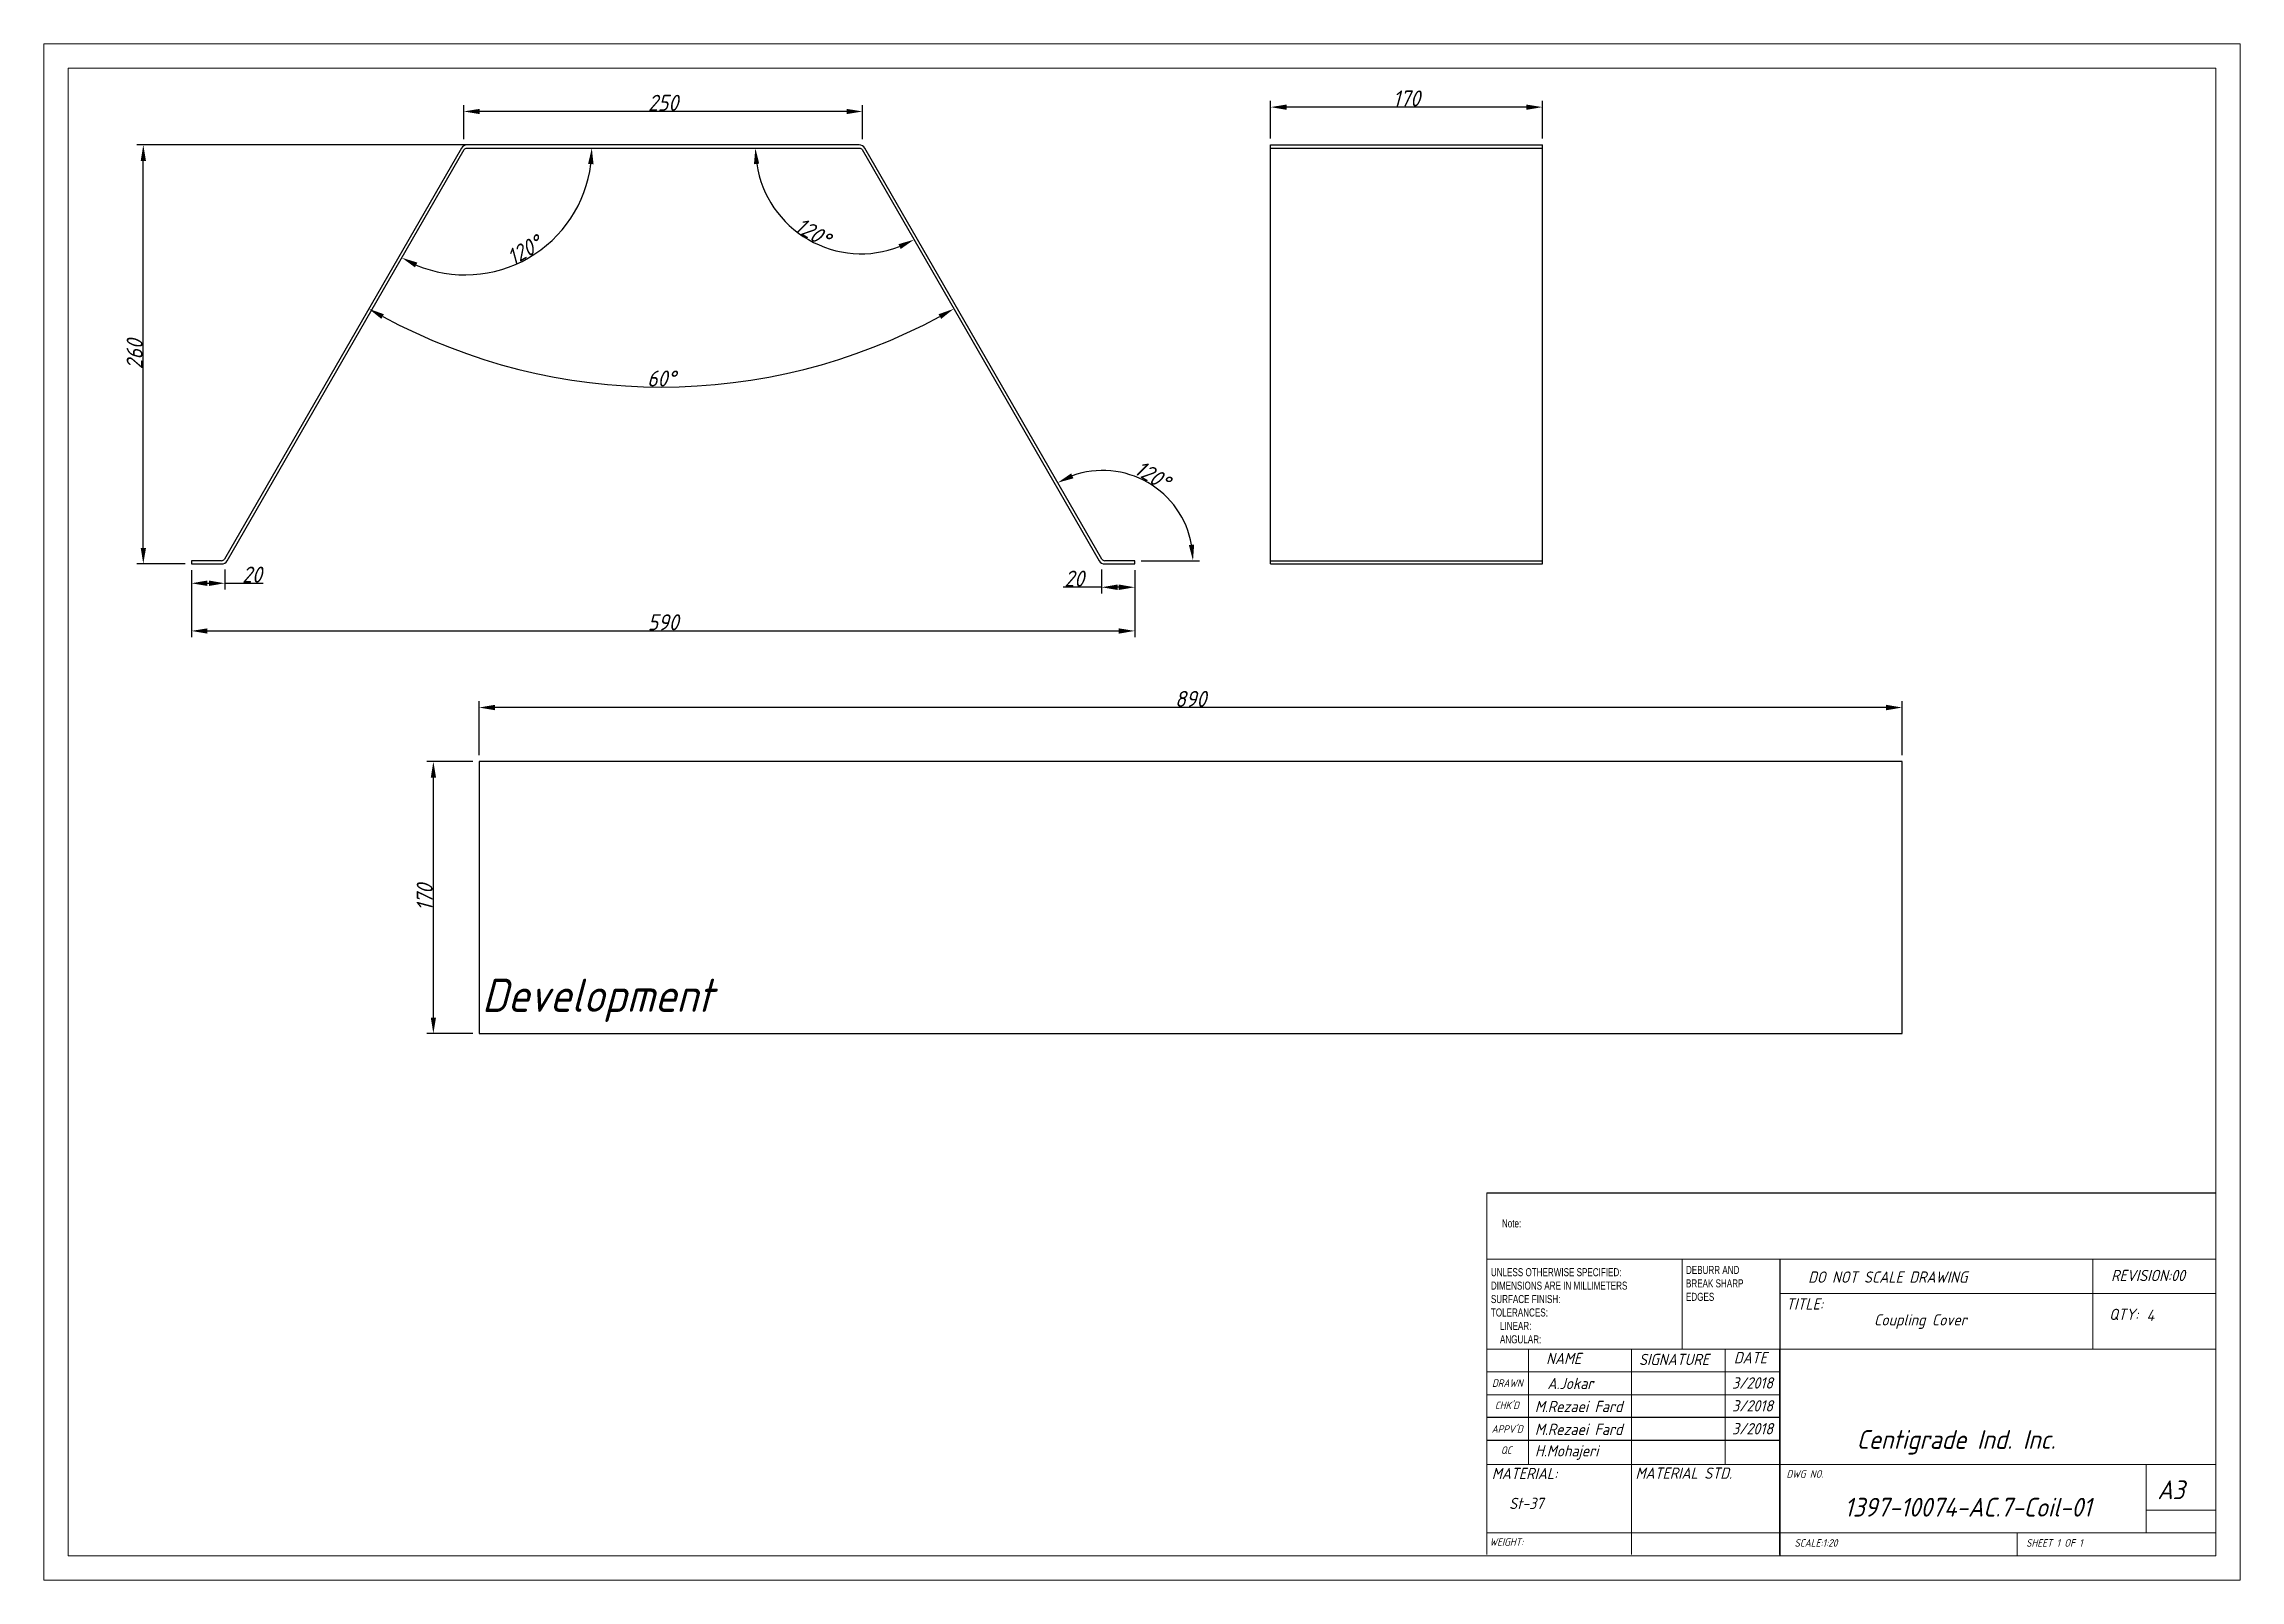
# Model space of a CAD drawing. Header units: millimetres. Extents: x 1564 to 2937, y 73 to 1034.
import ezdxf

# ---------------------------------------------------------------- set-up
doc = ezdxf.new("R2010")
doc.units = ezdxf.units.MM
doc.styles.add('GENISO', font='geniso.shx', dxfattribs={"oblique": 15})
doc.styles.add('SLDTEXTSTYLE0', font='TXT', dxfattribs={"width": 0.75})
doc.dimstyles.new('Scale', dxfattribs={"dimscale": 4, "dimtxt": 2.5, "dimasz": 2.5, "dimexe": 1, "dimexo": 1, "dimgap": 0.1, "dimtad": 1, "dimdec": 0, "dimzin": 0, "dimtxsty": 'GENISO', "dimcen": 2.5, "dimclrd": 1, "dimclre": 1, "dimclrt": 256, "dimadec": 0, "dimazin": 0, "dimtfac": 1, "dimtdec": 0, "dimtmove": 0, "dimatfit": 3, "dimfxl": 1, "dimtzin": 0, "dimlwd": -1, "dimlwe": -1, "dimarcsym": 0})

# ---------------------------------------------------------------- blocks, each defined once
blk = doc.blocks.new('SW_NOTE_0')
at = {"color": 0, "linetype": 'Continuous', "lineweight": 0, "char_height": 1.5, "attachment_point": 1, "style": 'SLDTEXTSTYLE0'}
for s, insert in [('UNLESS OTHERWISE SPECIFIED:', (0, 1.93)), ('SURFACE FINISH:', (0, -3.07)), ('DIMENSIONS ARE IN MILLIMETERS', (0, -0.57)), ('TOLERANCES:', (0, -5.57)), ('LINEAR:', (1.69, -8.07)), ('ANGULAR:', (1.69, -10.57))]:
    blk.add_mtext(s, dxfattribs=dict(at, insert=insert))
blk = doc.blocks.new('SW_NOTE_1')
at = {"color": 0, "linetype": 'Continuous', "lineweight": 0, "char_height": 1.5, "attachment_point": 1, "style": 'SLDTEXTSTYLE0'}
for s, insert in [('DEBURR AND', (0, 1.93)), ('BREAK SHARP', (0, -0.57)), ('EDGES', (0, -3.07))]:
    blk.add_mtext(s, dxfattribs=dict(at, insert=insert))
blk = doc.blocks.new('*D5')
at = {"color": 1, "transparency": 16777216}
for p, q in [((1656.1, 704.6), (1656.1, 662.7)), ((2246.1, 704.6), (2246.1, 662.7)), ((1666.1, 666.7), (2236.1, 666.7))]:
    blk.add_line(p, q, dxfattribs=at)
for points in [[(1666.1, 668.3), (1666.1, 665), (1656.1, 666.7)], [(2236.1, 668.3), (2236.1, 665), (2246.1, 666.7)]]:
    blk.add_solid(points, dxfattribs=at)
at = {"layer": 'Defpoints', "color": 0, "transparency": 16777216}
for p in [(1656.1, 708.6), (2246.1, 708.6), (2246.1, 666.7)]:
    blk.add_point(p, dxfattribs=at)
at = {"transparency": 16777216, "insert": (1951.1, 672.1), "char_height": 10, "attachment_point": 5, "style": 'GENISO'}
blk.add_mtext('590', dxfattribs=at)
blk = doc.blocks.new('*D6')
at = {"color": 1, "transparency": 16777216}
for p, q in [((1826.4, 974.1), (1826.4, 995.5)), ((2065.8, 991.5), (1836.4, 991.5)), ((2075.8, 974.1), (2075.8, 995.5))]:
    blk.add_line(p, q, dxfattribs=at)
for points in [[(1836.4, 993.1), (1836.4, 989.8), (1826.4, 991.5)], [(2065.8, 993.1), (2065.8, 989.8), (2075.8, 991.5)]]:
    blk.add_solid(points, dxfattribs=at)
at = {"layer": 'Defpoints', "color": 0, "transparency": 16777216}
for p in [(1826.4, 991.5), (1826.4, 970.1), (2075.8, 970.1)]:
    blk.add_point(p, dxfattribs=at)
at = {"transparency": 16777216, "insert": (1951.1, 996.9), "char_height": 10, "attachment_point": 5, "style": 'GENISO'}
blk.add_mtext('250', dxfattribs=at)
blk = doc.blocks.new('*D7')
at = {"color": 1, "transparency": 16777216}
for p, q in [((1839.6, 970.6), (1622, 970.6)), ((1626, 718.6), (1626, 960.6)), ((1652.1, 708.6), (1622, 708.6))]:
    blk.add_line(p, q, dxfattribs=at)
for points in [[(1624.4, 960.6), (1627.7, 960.6), (1626, 970.6)], [(1624.4, 718.6), (1627.7, 718.6), (1626, 708.6)]]:
    blk.add_solid(points, dxfattribs=at)
at = {"layer": 'Defpoints', "color": 0, "transparency": 16777216}
for p in [(1626, 970.6), (1843.6, 970.6), (1656.1, 708.6)]:
    blk.add_point(p, dxfattribs=at)
at = {"transparency": 16777216, "insert": (1620.6, 839.6), "char_height": 10, "attachment_point": 5, "rotation": 90, "style": 'GENISO'}
blk.add_mtext('260', dxfattribs=at)
blk = doc.blocks.new('*D8')
at = {"color": 1, "transparency": 16777216}
for p, q in [((1656.1, 704.6), (1656.1, 692.5)), ((1677, 705.2), (1677, 692.5)), ((1666.1, 696.5), (1667, 696.5)), ((1677, 696.5), (1701, 696.5))]:
    blk.add_line(p, q, dxfattribs=at)
for points in [[(1666.1, 698.2), (1666.1, 694.8), (1656.1, 696.5)], [(1667, 698.2), (1667, 694.8), (1677, 696.5)]]:
    blk.add_solid(points, dxfattribs=at)
at = {"layer": 'Defpoints', "color": 0, "transparency": 16777216}
for p in [(1656.1, 708.6), (1677, 709.2), (1656.1, 696.5)]:
    blk.add_point(p, dxfattribs=at)
at = {"transparency": 16777216, "insert": (1694, 701.9), "char_height": 10, "attachment_point": 5, "style": 'GENISO'}
blk.add_mtext('20', dxfattribs=at)
blk = doc.blocks.new('*D9')
at = {"color": 1, "transparency": 16777216}
for p, q in [((2225.3, 705.2), (2225.3, 690)), ((2246.1, 704.6), (2246.1, 690)), ((2225.3, 694), (2201.2, 694)), ((2236.1, 694), (2235.3, 694))]:
    blk.add_line(p, q, dxfattribs=at)
for points in [[(2235.3, 695.7), (2235.3, 692.3), (2225.3, 694)], [(2236.1, 695.7), (2236.1, 692.3), (2246.1, 694)]]:
    blk.add_solid(points, dxfattribs=at)
at = {"layer": 'Defpoints', "color": 0, "transparency": 16777216}
for p in [(2225.3, 709.2), (2246.1, 708.6), (2225.3, 694)]:
    blk.add_point(p, dxfattribs=at)
at = {"transparency": 16777216, "insert": (2208.2, 699.4), "char_height": 10, "attachment_point": 5, "style": 'GENISO'}
blk.add_mtext('20', dxfattribs=at)
blk = doc.blocks.new('*D10')
at = {"color": 1, "transparency": 16777216}
for p, q in [((2331, 974.6), (2331, 998.2)), ((2491, 994.2), (2341, 994.2)), ((2501, 974.6), (2501, 998.2))]:
    blk.add_line(p, q, dxfattribs=at)
for points in [[(2341, 995.8), (2341, 992.5), (2331, 994.2)], [(2491, 995.8), (2491, 992.5), (2501, 994.2)]]:
    blk.add_solid(points, dxfattribs=at)
at = {"layer": 'Defpoints', "color": 0, "transparency": 16777216}
for p in [(2331, 994.2), (2331, 970.6), (2501, 970.6)]:
    blk.add_point(p, dxfattribs=at)
at = {"transparency": 16777216, "insert": (2416, 999.6), "char_height": 10, "attachment_point": 5, "style": 'GENISO'}
blk.add_mtext('170', dxfattribs=at)
blk = doc.blocks.new('*D11')
at = {"color": 1, "transparency": 16777216}
for p, q in [((1836, 589), (1836, 622.8)), ((2716, 618.8), (1846, 618.8)), ((2726, 589), (2726, 622.8))]:
    blk.add_line(p, q, dxfattribs=at)
for points in [[(1846, 620.5), (1846, 617.1), (1836, 618.8)], [(2716, 620.5), (2716, 617.1), (2726, 618.8)]]:
    blk.add_solid(points, dxfattribs=at)
at = {"layer": 'Defpoints', "color": 0, "transparency": 16777216}
for p in [(1836, 618.8), (1836, 585), (2726, 585)]:
    blk.add_point(p, dxfattribs=at)
at = {"transparency": 16777216, "insert": (2281, 624.2), "char_height": 10, "attachment_point": 5, "style": 'GENISO'}
blk.add_mtext('890', dxfattribs=at)
blk = doc.blocks.new('*D12')
at = {"color": 1, "transparency": 16777216}
for p, q in [((1832, 585), (1803.4, 585)), ((1807.4, 425), (1807.4, 575)), ((1832, 415), (1803.4, 415))]:
    blk.add_line(p, q, dxfattribs=at)
for points in [[(1805.8, 575), (1809.1, 575), (1807.4, 585)], [(1805.8, 425), (1809.1, 425), (1807.4, 415)]]:
    blk.add_solid(points, dxfattribs=at)
at = {"layer": 'Defpoints', "color": 0, "transparency": 16777216}
for p in [(1807.4, 585), (1836, 585), (1836, 415)]:
    blk.add_point(p, dxfattribs=at)
at = {"transparency": 16777216, "insert": (1802, 500), "char_height": 10, "attachment_point": 5, "rotation": 90, "style": 'GENISO'}
blk.add_mtext('170', dxfattribs=at)
blk = doc.blocks.new('*D13')
at = {"color": 1, "transparency": 16777216}
blk.add_arc((1950, 1185.3), 366.1, 241.5833, 298.4167, dxfattribs=at)
for points in [[(1774.9, 861.8), (1776.5, 864.7), (1767, 868.1)], [(2123.4, 864.7), (2125, 861.8), (2132.9, 868.1)]]:
    blk.add_solid(points, dxfattribs=at)
at = {"layer": 'Defpoints', "color": 0, "transparency": 16777216}
for p in [(1825, 968.6), (2075.5, 967.6), (1886.4, 824.7), (1676.7, 711.6), (2223.8, 710.6)]:
    blk.add_point(p, dxfattribs=at)
at = {"transparency": 16777216, "insert": (1950, 824.5), "char_height": 10, "attachment_point": 5, "style": 'GENISO'}
blk.add_mtext('60°', dxfattribs=at)
blk = doc.blocks.new('*D14')
at = {"color": 1, "transparency": 16777216}
blk.add_arc((2075, 968.6), 66.1, 188.6729, 291.3088, dxfattribs=at)
for points in [[(2007.9, 958.5), (2011.2, 958.8), (2008.8, 968.6)], [(2098.3, 908.5), (2099.7, 905.5), (2108, 911.3)]]:
    blk.add_solid(points, dxfattribs=at)
at = {"layer": 'Defpoints', "color": 0, "transparency": 16777216}
for p in [(1828.4, 968.6), (2073.8, 968.6), (2075.5, 967.6), (2024.3, 926.1), (2223.8, 710.6)]:
    blk.add_point(p, dxfattribs=at)
at = {"transparency": 16777216, "insert": (2044.6, 916), "char_height": 10, "attachment_point": 5, "rotation": 329.9908, "style": 'GENISO'}
blk.add_mtext('120°', dxfattribs=at)
blk = doc.blocks.new('*D15')
at = {"color": 1, "transparency": 16777216}
blk.add_arc((1827.3, 968.6), 79.3, 247.2515, 352.7669, dxfattribs=at)
for points in [[(1904.2, 958.7), (1907.6, 958.5), (1906.5, 968.6)], [(1795.9, 894), (1797.4, 897), (1787.7, 900)]]:
    blk.add_solid(points, dxfattribs=at)
at = {"layer": 'Defpoints', "color": 0, "transparency": 16777216}
for p in [(1826.7, 967.6), (1828.4, 968.6), (2073.8, 968.6), (1841, 890.6), (1678.4, 710.6)]:
    blk.add_point(p, dxfattribs=at)
at = {"transparency": 16777216, "insert": (1864.2, 904.7), "char_height": 10, "attachment_point": 5, "rotation": 30.0092, "style": 'GENISO'}
blk.add_mtext('120°', dxfattribs=at)
blk = doc.blocks.new('*D16')
at = {"color": 1, "transparency": 16777216}
blk.add_line((2250.1, 710.6), (2286.5, 710.6), dxfattribs=at)
blk.add_arc((2226.1, 710.6), 56.4, 10.1802, 109.8014, dxfattribs=at)
for points in [[(2207.7, 762.1), (2206.3, 765.2), (2197.9, 759.4)], [(2283.2, 720.7), (2279.9, 720.4), (2282.5, 710.6)]]:
    blk.add_solid(points, dxfattribs=at)
at = {"layer": 'Defpoints', "color": 0, "transparency": 16777216}
for p in [(2077.3, 968.6), (2269.3, 746.8), (2225.5, 711.6), (2227.3, 710.6), (2246.1, 710.6)]:
    blk.add_point(p, dxfattribs=at)
at = {"transparency": 16777216, "insert": (2257, 764.1), "char_height": 10, "attachment_point": 5, "rotation": 329.9908, "style": 'GENISO'}
blk.add_mtext('120°', dxfattribs=at)

msp = doc.modelspace()

# ---------------------------------------------------------------- linework, layer by layer
for p, q in [((1825, 968.6), (1676.7, 711.6)), ((2073.8, 970.6), (1828.4, 970.6)), ((2225.5, 711.6), (2077.3, 968.6)), ((2331, 708.6), (2331, 970.6)), ((2331, 970.6), (2501, 970.6)), ((2331, 968.6), (2501, 968.6)), ((2501, 708.6), (2501, 970.6)), ((1675, 710.6), (1656.1, 710.6)), ((1656.1, 710.6), (1656.1, 708.6)), ((2246.1, 710.6), (2227.3, 710.6)), ((2246.1, 708.6), (2246.1, 710.6)), ((2331, 710.6), (2501, 710.6)), ((2331, 708.6), (2501, 708.6)), ((2466.2, 315.4), (2922.2, 315.4)), ((2649.5, 273.9), (2649.5, 88.4)), ((2649.5, 89.2), (2649.5, 217.7)), ((2649.5, 174.9), (2466.2, 174.9)), ((2649.5, 160.6), (2466.2, 160.6))]:
    msp.add_line(p, q)
at = {"color": 7, "linetype": 'ByBlock', "lineweight": 9}
for p, q in [((2466.2, 315.4), (2466.2, 273.9)), ((2466.2, 273.9), (2922.2, 273.9)), ((2466.2, 273.9), (2466.2, 89.2)), ((2588.4, 273.9), (2588.4, 217.7)), ((2845.3, 217.7), (2845.3, 273.9)), ((2922.2, 252.5), (2649.5, 252.5)), ((2922.2, 217.7), (2466.2, 217.7)), ((2492.4, 217.7), (2492.4, 145.5)), ((2556.8, 217.7), (2556.8, 89.2)), ((2615.3, 217.7), (2615.3, 145.5)), ((2649.5, 203.4), (2466.2, 203.4)), ((2649.5, 189.1), (2466.2, 189.1)), ((2501.1, 145.5), (2466.2, 145.5)), ((2501.1, 145.5), (2922.2, 145.5)), ((2878.6, 102.7), (2878.6, 145.5)), ((2922.2, 116.9), (2878.6, 116.9)), ((2466.2, 102.7), (2922.2, 102.7)), ((2798, 88.4), (2798, 102.7))]:
    msp.add_line(p, q, dxfattribs=at)
for points in [[(2937.3, 1033.7), (2937.3, 73.3), (1563.9, 73.3), (1563.9, 1033.7)], [(2922.2, 1018.6), (2922.2, 88.4), (1579, 88.4), (1579, 1018.6)]]:
    msp.add_lwpolyline(points, close=True, dxfattribs=at)
msp.add_lwpolyline([(1656.1, 708.6), (1675, 708.6, 0.268035), (1678.4, 710.6), (1826.7, 967.6, -0.268035), (1828.4, 968.6), (2073.8, 968.6, -0.268035), (2075.5, 967.6), (2223.8, 710.6, 0.268035), (2227.3, 708.6), (2246.1, 708.6)], format="xyb")
msp.add_lwpolyline([(2726, 585), (1836, 585), (1836, 415), (2726, 415)], close=True)
for centre, radius, start, end in [((1828.4, 966.6), 4, 90, 150.0184), ((2073.8, 966.6), 4, 29.9816, 90), ((1675, 712.6), 2, 270, 330.0184), ((2227.3, 712.6), 2, 209.9816, 270)]:
    msp.add_arc(centre, radius, start, end)

# ---------------------------------------------------------------- block references
at = {"color": 7, "linetype": 'ByBlock', "lineweight": 9, "xscale": 3.358141535849973, "yscale": 3.358141535849973, "zscale": 3.358141535849973}
for name, p in [('SW_NOTE_0', (2468.8, 261.8)), ('SW_NOTE_1', (2590.8, 263.2))]:
    msp.add_blockref(name, p, dxfattribs=at)

# ---------------------------------------------------------------- texts
at = {"style": 'GENISO', "oblique": 15}
msp.add_text('Development', height=20.762, dxfattribs=at).set_placement((1837.8, 428.5))
at = {"color": 7, "linetype": 'ByBlock', "lineweight": 9, "insert": (2475.7, 298.8), "char_height": 5.04, "attachment_point": 1, "style": 'SLDTEXTSTYLE0'}
msp.add_mtext('Note:', dxfattribs=at)
at = {"attachment_point": 5, "style": 'GENISO'}
for s, insert, char_height in [('DO NOT SCALE DRAWING', (2717, 262.7), 7.052), ('REVISION:00', (2879.8, 263.7), 7.052), ('TITLE:', (2665, 245.9), 7.05), ('Coupling Cover', (2737.4, 234.9), 7.052), ('QTY:', (2864.6, 239.4), 7.05), ('4', (2881.2, 238.8), 7.05), ('NAME', (2514.3, 211.8), 7.05), ('SIGNATURE', (2583.3, 211.2), 7.05), ('DATE', (2631.1, 212.3), 7.05), ('DRAWN', (2479.1, 196.4), 4.7), ('A.Jokar', (2518.5, 196.2), 7.05), ('3/2018', (2632.4, 196.5), 7.05), ("CHK'D", (2478.8, 182.5), 4.7), ('M.Rezaei Fard', (2523.7, 181.8), 7.052), ('3/2018', (2632.4, 182.2), 7.05), ("APPV'D", (2479, 167.7), 4.7), ('M.Rezaei Fard', (2523.7, 167.5), 7.052), ('3/2018', (2632.4, 167.9), 7.05), ('Centigrade Ind. Inc.', (2759.7, 159.4), 11.753), ('QC', (2478.4, 154.5), 4.7), ('H.Mohajeri', (2516.2, 153), 7.05), ('MATERIAL:', (2489.9, 139.9), 7.05), ('MATERIAL STD.', (2589.4, 140.1), 7.052), ('DWG NO.', (2665.2, 139.6), 4.7), ('St-37', (2490.9, 121.2), 7.05), ('1397-10074-AC.7-Coil-01', (2767.1, 118.8), 11.753), ('A3', (2894.1, 129.7), 11.75), ('WEIGHT:', (2478.5, 97.1), 4.7), ('SCALE:1:20', (2672.1, 96.5), 4.7), ('SHEET 1 OF 1', (2821.2, 96.5), 4.701)]:
    msp.add_mtext(s, dxfattribs=dict(at, insert=insert, char_height=char_height))

# ---------------------------------------------------------------- dimensions: what is measured, and where the dimension line sits
dim = msp.add_linear_dim(base=(1826.4, 991.5), p1=(2075.8, 970.1), p2=(1826.4, 970.1), text='250', dimstyle='Scale')
dim.commit()
dim.dimension.update_dxf_attribs({"geometry": '*D6', "text_midpoint": (1951.1, 996.9)})
for base, p1, p2, picture, middle in [((2331, 994.2), (2501, 970.6), (2331, 970.6), '*D10', (2416, 999.6)), ((2246.1, 666.7), (1656.1, 708.6), (2246.1, 708.6), '*D5', (1951.1, 672.1)), ((1836, 618.8), (2726, 585), (1836, 585), '*D11', (2281, 624.2))]:
    dim = msp.add_linear_dim(base=base, p1=p1, p2=p2, dimstyle='Scale')
    dim.commit()
    dim.dimension.update_dxf_attribs({"geometry": picture, "text_midpoint": middle})
dim = msp.add_linear_dim(base=(1626, 970.6), p1=(1656.1, 708.6), p2=(1843.6, 970.6), angle=90, text='260', dimstyle='Scale')
dim.commit()
dim.dimension.update_dxf_attribs({"geometry": '*D7', "text_midpoint": (1620.6, 839.6)})
for base, line1, line2, picture, middle in [((1886.4, 824.7), ((1825, 968.6), (1676.7, 711.6)), ((2075.5, 967.6), (2223.8, 710.6)), '*D13', (1950, 824.5)), ((1841, 890.6), ((1678.4, 710.6), (1826.7, 967.6)), ((1828.4, 968.6), (2073.8, 968.6)), '*D15', (1864.2, 904.7)), ((2024.3, 926.1), ((1828.4, 968.6), (2073.8, 968.6)), ((2075.5, 967.6), (2223.8, 710.6)), '*D14', (2044.6, 916)), ((2269.3, 746.8), ((2225.5, 711.6), (2077.3, 968.6)), ((2246.1, 710.6), (2227.3, 710.6)), '*D16', (2257, 764.1))]:
    dim = msp.add_angular_dim_2l(base=base, line1=line1, line2=line2, dimstyle='Scale')
    dim.commit()
    dim.dimension.update_dxf_attribs({"geometry": picture, "text_midpoint": middle})
for base, p1, p2, picture, middle in [((1656.1, 696.5), (1677, 709.2), (1656.1, 708.6), '*D8', (1694, 696.5)), ((2225.3, 694), (2246.1, 708.6), (2225.3, 709.2), '*D9', (2208.2, 694))]:
    dim = msp.add_linear_dim(base=base, p1=p1, p2=p2, text='20', dimstyle='Scale')
    dim.commit()
    dim.dimension.update_dxf_attribs({"geometry": picture, "text_midpoint": middle, "dimtype": 160})
dim = msp.add_linear_dim(base=(1807.4, 585), p1=(1836, 415), p2=(1836, 585), angle=90, dimstyle='Scale')
dim.commit()
dim.dimension.update_dxf_attribs({"geometry": '*D12', "text_midpoint": (1802, 500)})

doc.saveas('drawing.dxf')
